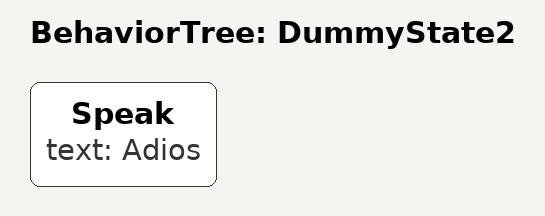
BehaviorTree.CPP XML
<root BTCPP_format="4">
  <BehaviorTree ID="DummyState2">
    <Speak text="Adios"/>
  </BehaviorTree>
</root>
